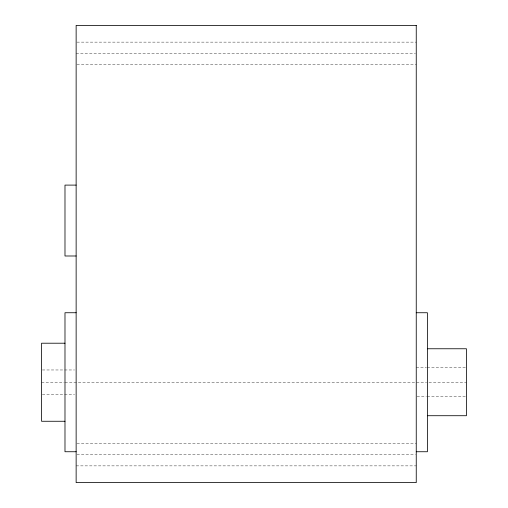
<?xml version="1.0" encoding="UTF-8"?>
<svg xmlns="http://www.w3.org/2000/svg" width="508" height="508" viewBox="0 0 508 508"><rect width="100%" height="100%" fill="white"/><g stroke="black" fill="none" stroke-linecap="round" stroke-linejoin="round"><path stroke-width="0.38" stroke-dasharray="2.54 1.91" d="M76.93 42.126L416.249 42.126M76.136 53.277L415.455 53.277M76.93 64.427L416.249 64.427M416.249 367.741L426.441 367.741M427.228 367.741L465.645 367.741M42.355 369.97L74.568 369.97M41.567 382.238L64.205 382.238M64.986 382.238L426.606 382.238M428.962 382.238L466.433 382.238M42.355 394.506L74.568 394.506M417.036 396.735L426.441 396.735M427.228 396.735L465.645 396.735M76.93 443.573L416.249 443.573M76.93 454.724L415.455 454.724M76.136 465.874L416.249 465.874"/><path stroke-width="0.76" d="M76.136 185.102L64.986 185.102L64.986 255.994L76.136 255.994M76.136 312.738L64.986 312.738L64.986 451.739L76.136 451.739M416.249 312.738L427.399 312.738L427.399 451.739L416.249 451.739M64.986 343.211L41.567 343.211L41.567 421.265L64.986 421.265M427.399 348.761L466.433 348.761L466.433 415.715L427.399 415.715M416.249 25.4L76.136 25.4L76.136 482.6L416.249 482.6L416.249 25.4"/></g></svg>
